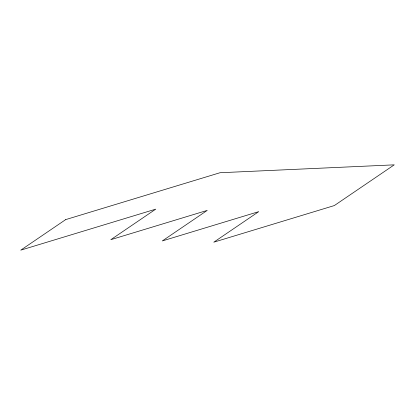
<?xml version="1.0" encoding="UTF-8"?>
<svg xmlns="http://www.w3.org/2000/svg" width="415" height="415" viewBox="0 0 415 415"><rect width="100%" height="100%" fill="white"/><g stroke="black" fill="none" stroke-linecap="round" stroke-linejoin="round"><path stroke-width="0.62" d="M65.689 219.608L20.75 250.157L155.755 209.144L110.81 239.688L207.241 210.395L162.301 240.939L258.732 211.645L213.787 242.189L334.329 205.57L394.25 164.843L219.981 172.739L65.689 219.608"/></g></svg>
